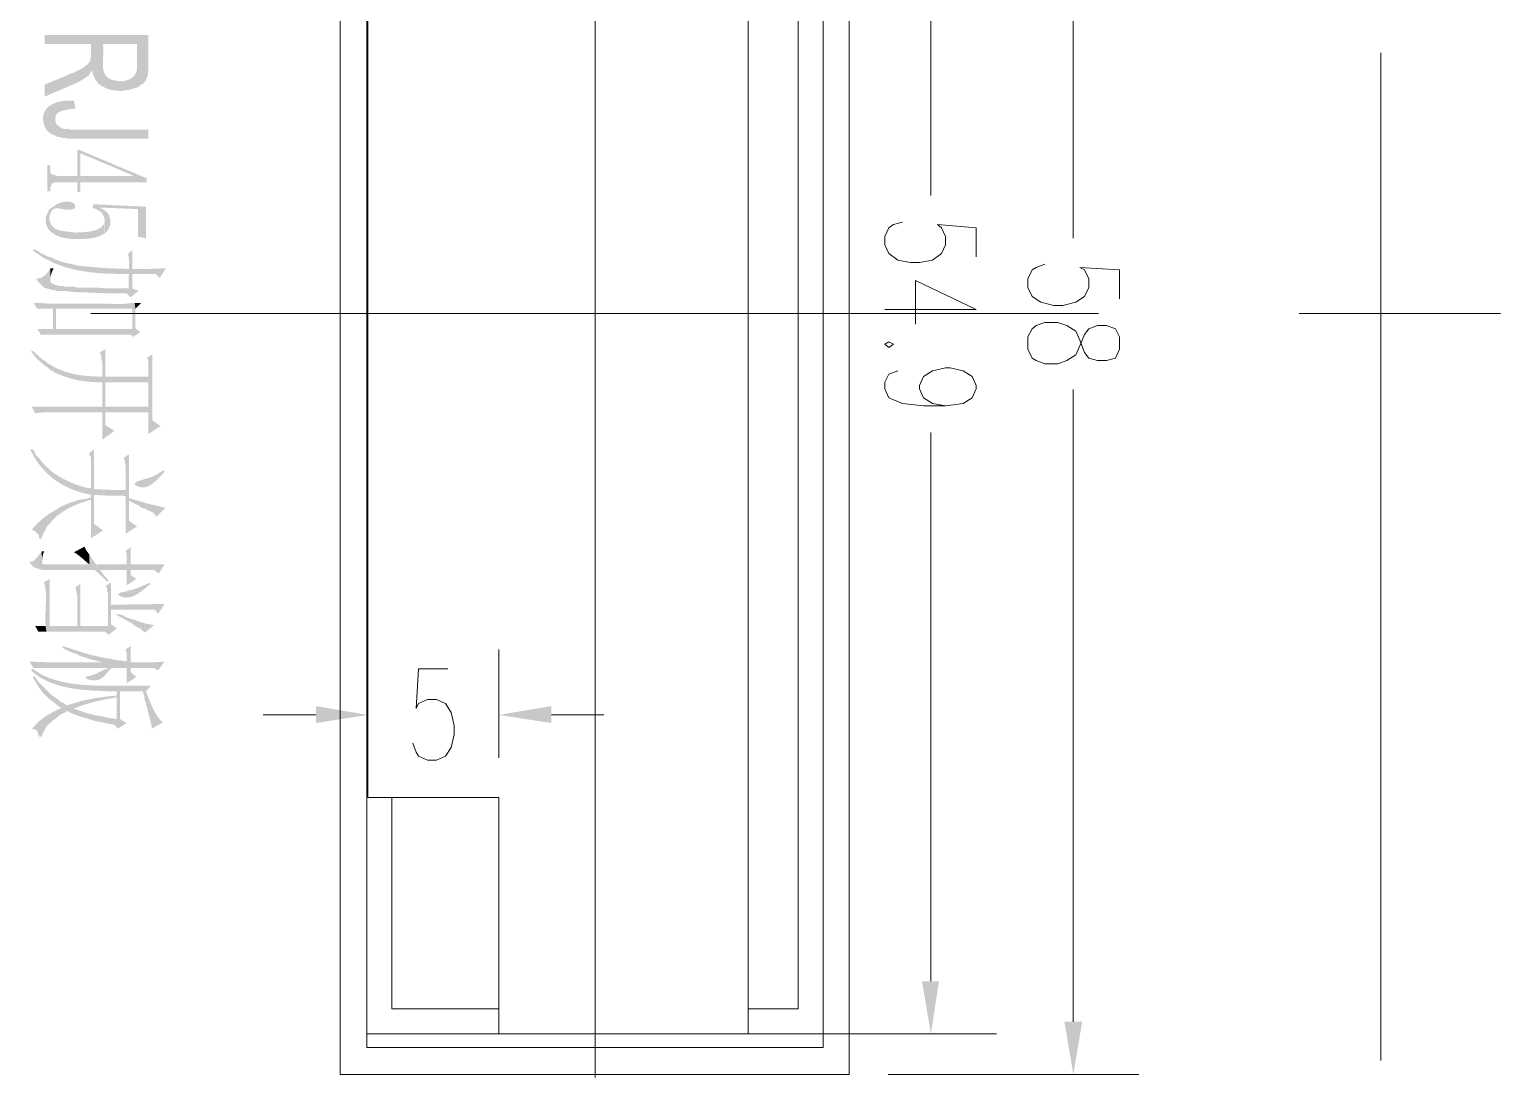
# Model space of a CAD drawing. Header units: millimetres. Extents: x 0 to 204, y 0 to 288.
# Drawn here: x 100.56 to 139.04, y 150.18 to 177.59 of the extents above; entities that cross this region are included whole.
import ezdxf

# ---------------------------------------------------------------- set-up
doc = ezdxf.new("R2010")
doc.units = ezdxf.units.MM

msp = doc.modelspace()

# ---------------------------------------------------------------- hatches: boundary and pattern name
h = msp.add_hatch(color=0)
h.dxf.hatch_style = 2
h.paths.add_polyline_path([(103.674333, 176.635833), (103.674333, 177.440167), (100.965, 177.440167), (100.965, 177.207333), (102.1715, 177.207333), (102.174282, 177.059704), (102.171665, 176.936135), (102.167841, 176.829434), (102.167002, 176.732406), (102.17334, 176.637859), (102.191046, 176.538599), (102.224313, 176.427433), (102.277333, 176.297167), (102.2985, 176.254833), (102.340833, 176.2125), (102.362, 176.170167), (102.404333, 176.149), (102.446667, 176.106667), (102.467833, 176.106667), (102.489, 177.207333), (103.378, 177.207333), (103.378, 176.614667), (103.4415, 176.106667), (103.483833, 176.149), (103.547333, 176.170167), (103.5685, 176.2125), (103.610833, 176.254833), (103.610833, 176.276), (103.640698, 176.338078), (103.662956, 176.419404), (103.675028, 176.503112), (103.674333, 176.572333)])
h = msp.add_hatch(color=0)
h.dxf.hatch_style = 2
h.paths.add_polyline_path([(103.4415, 176.106667), (103.378, 176.614667), (103.37275, 176.521), (103.346316, 176.440935), (103.301726, 176.374247), (103.242004, 176.320715), (103.170178, 176.280113), (103.089273, 176.252221), (103.002316, 176.236813), (102.912333, 176.233667), (102.806209, 176.248241), (102.718731, 176.272422), (102.648178, 176.305474), (102.592832, 176.34666), (102.550974, 176.395245), (102.520884, 176.450491), (102.500843, 176.511662), (102.489132, 176.578022), (102.484032, 176.648834), (102.483822, 176.723363), (102.486784, 176.800871), (102.491199, 176.880623), (102.495348, 176.961881), (102.49751, 177.04391), (102.495967, 177.125973), (102.489, 177.207333), (102.467833, 176.106667), (102.573435, 176.044159), (102.690348, 176.0093), (102.81242, 175.991374), (102.9335, 175.979667), (102.997, 175.979667), (103.081667, 176.000833), (103.145167, 176.000833), (103.208667, 176.022), (103.293333, 176.043167), (103.356833, 176.064333), (103.378, 176.064333)])
h = msp.add_hatch(color=0)
h.dxf.hatch_style = 2
h.paths.add_polyline_path([(102.192667, 176.508833), (102.1715, 176.911), (102.168143, 176.828615), (102.141999, 176.74881), (102.093564, 176.681309), (102.023333, 176.635833), (101.981, 176.5935), (101.811667, 176.508833), (101.748167, 176.4665), (101.684667, 176.445333), (101.6, 176.424167), (101.5365, 176.381833), (100.965, 176.149), (100.965, 175.8315), (101.705833, 176.149), (101.727, 176.149), (101.7905, 176.191333), (101.854, 176.2125), (101.9175, 176.254833), (101.959833, 176.276), (102.023333, 176.318333), (102.065667, 176.360667), (102.086833, 176.360667), (102.129167, 176.403), (102.150333, 176.445333)])
h = msp.add_hatch(color=0)
h.dxf.hatch_style = 2
h.paths.add_polyline_path([(101.769333, 175.514), (101.727, 175.725667), (101.619786, 175.728186), (101.506404, 175.723137), (101.391269, 175.708272), (101.278796, 175.681349), (101.173401, 175.640122), (101.079498, 175.582345), (101.001504, 175.505775), (100.943833, 175.408167), (100.922115, 175.3185), (100.918648, 175.225025), (100.932702, 175.131873), (100.963545, 175.043174), (101.010444, 174.963057), (101.072669, 174.895652), (101.149487, 174.84509), (101.240167, 174.8155), (101.239921, 175.005907), (101.236148, 175.153489), (101.238585, 175.26493), (101.256968, 175.346916), (101.301031, 175.406131), (101.380512, 175.44926), (101.505145, 175.482988), (101.684667, 175.514)])
h = msp.add_hatch(color=0)
h.dxf.hatch_style = 2
h.paths.add_polyline_path([(103.674333, 174.730833), (103.674333, 174.963667), (101.6635, 174.963667), (101.578833, 174.984833), (101.473, 174.984833), (101.4095, 175.006), (101.346, 175.048333), (101.303667, 175.090667), (101.2825, 175.090667), (101.261333, 175.133), (101.240167, 175.1965), (101.240167, 175.238833), (101.240167, 174.8155), (101.303667, 174.773167), (101.367167, 174.773167), (101.430667, 174.752), (101.494167, 174.752), (101.578833, 174.730833), (101.832833, 174.730833)])
h = msp.add_hatch(color=0)
h.dxf.hatch_style = 2
h.paths.add_polyline_path([(103.632, 173.587833), (103.632, 173.693667), (101.875167, 174.4345), (101.811667, 174.4345), (101.811667, 173.757167), (101.303667, 173.757167), (101.219, 173.778333), (101.1555, 173.7995), (101.134333, 173.7995), (101.113167, 173.863), (101.113167, 174.032333), (101.0285, 174.032333), (101.0285, 173.355), (101.113167, 173.355), (101.113167, 173.460833), (101.134333, 173.524333), (101.1555, 173.566667), (101.176667, 173.566667), (101.219, 173.587833), (101.811667, 173.587833), (101.811667, 173.333833), (101.896333, 173.333833), (101.896333, 174.349833), (103.251, 173.778333), (103.251, 173.757167)])
h = msp.add_hatch(color=0)
h.dxf.hatch_style = 2
h.paths.add_polyline_path([(103.632, 173.587833), (103.251, 173.757167), (101.896333, 173.757167), (101.896333, 174.349833), (101.896333, 173.587833)])
h = msp.add_hatch(color=0)
h.dxf.hatch_style = 2
h.paths.add_polyline_path([(102.531333, 172.254333), (102.531333, 172.593), (102.505493, 172.490877), (102.439705, 172.414059), (102.344027, 172.358813), (102.228518, 172.321405), (102.103235, 172.298103), (101.978238, 172.285174), (101.863585, 172.278884), (101.769333, 172.2755), (101.611381, 172.294252), (101.469792, 172.311351), (101.346475, 172.335527), (101.243342, 172.375512), (101.162301, 172.440038), (101.105262, 172.537834), (101.074136, 172.677634), (101.070833, 172.868167), (101.042234, 172.790664), (101.018843, 172.741134), (101.001008, 172.709479), (100.989077, 172.685604), (100.983397, 172.659415), (100.984315, 172.620814), (100.992178, 172.559708), (101.007333, 172.466), (101.057224, 172.367509), (101.141345, 172.282644), (101.243127, 172.215373), (101.346, 172.169667), (101.45166, 172.138985), (101.592856, 172.117031), (101.757138, 172.104957), (101.932052, 172.103918), (102.105147, 172.115065), (102.263972, 172.139554), (102.396073, 172.178536), (102.489, 172.233167)])
h = msp.add_hatch(color=0)
h.dxf.hatch_style = 2
h.paths.add_polyline_path([(101.769333, 172.952833), (101.748167, 173.016333), (101.705833, 173.058667), (101.684667, 173.058667), (101.621167, 173.079833), (101.451833, 173.079833), (101.261333, 173.016333), (101.219, 172.974), (101.1555, 172.931667), (101.113167, 172.9105), (101.070833, 172.868167), (101.092, 172.614167), (101.099466, 172.705788), (101.114537, 172.777222), (101.136542, 172.830708), (101.16481, 172.868481), (101.198669, 172.892779), (101.237448, 172.905839), (101.280477, 172.909898), (101.327082, 172.907193), (101.376594, 172.899961), (101.428341, 172.890439), (101.481652, 172.880865), (101.535855, 172.873475), (101.590279, 172.870506), (101.644254, 172.874196), (101.697106, 172.886782), (101.748167, 172.9105)])
h = msp.add_hatch(color=0)
h.dxf.hatch_style = 2
h.paths.add_polyline_path([(103.610833, 172.127333), (103.610833, 172.952833), (102.235, 173.016333), (102.213833, 172.9105), (102.256167, 172.9105), (102.340833, 172.868167), (102.383167, 172.931667), (103.399167, 172.889333), (103.399167, 172.169667)])
h = msp.add_hatch(color=0)
h.dxf.hatch_style = 2
h.paths.add_polyline_path([(102.6795, 172.5295), (102.676201, 172.614136), (102.66336, 172.683372), (102.640929, 172.739999), (102.608856, 172.786807), (102.567093, 172.826588), (102.515591, 172.862131), (102.454298, 172.896227), (102.383167, 172.931667), (102.340833, 172.868167), (102.418414, 172.828797), (102.474183, 172.767592), (102.511366, 172.690131), (102.533185, 172.601996), (102.542868, 172.508767), (102.543636, 172.416027), (102.538717, 172.329355), (102.531333, 172.254333), (102.589558, 172.311301), (102.625657, 172.356859), (102.651636, 172.409363), (102.6795, 172.487167)])
h = msp.add_hatch(color=0)
h.dxf.hatch_style = 2
h.paths.add_polyline_path([(103.166333, 171.196), (103.166333, 171.323), (102.507918, 171.348929), (101.854, 171.407667), (101.71053, 171.442922), (101.566398, 171.473019), (101.423192, 171.507481), (101.2825, 171.555833), (101.219, 171.577), (101.1555, 171.619333), (101.070833, 171.6405), (101.007333, 171.661667), (100.943833, 171.704), (100.880333, 171.725167), (100.753333, 171.809833), (100.689833, 171.831), (100.6475, 171.809833), (100.918072, 171.625524), (101.202414, 171.481006), (101.498456, 171.371752), (101.804126, 171.293234), (102.117353, 171.240927), (102.436067, 171.210304), (102.758195, 171.196837), (103.081667, 171.196)])
h = msp.add_hatch(color=0)
h.dxf.hatch_style = 2
h.paths.add_polyline_path([(103.420333, 170.7515), (103.251, 170.815), (103.251, 171.809833), (103.145167, 171.725167), (103.164477, 171.592565), (103.170666, 171.451819), (103.168669, 171.305533), (103.163423, 171.156313), (103.159863, 171.006761), (103.162927, 170.859483), (103.177549, 170.717083), (103.208667, 170.582167)])
h = msp.add_hatch(color=0)
h.dxf.hatch_style = 2
h.paths.add_polyline_path([(103.208667, 170.582167), (103.166333, 170.815), (102.948416, 170.814587), (102.742471, 170.814339), (102.53679, 170.819713), (102.319667, 170.836167), (101.7905, 170.836167), (101.748167, 170.857333), (101.494167, 170.857333), (101.451833, 170.8785), (101.346, 170.8785), (101.231512, 170.909651), (101.160742, 170.938858), (101.124029, 170.970959), (101.111711, 171.010792), (101.114128, 171.063192), (101.121617, 171.132996), (101.124517, 171.225042), (101.113167, 171.344167), (101.04717, 171.243278), (100.966455, 171.154328), (100.869138, 171.091506), (100.753333, 171.069), (100.753333, 171.047833), (100.7745, 171.0055), (100.943833, 170.836167), (101.007333, 170.815), (101.092, 170.793833), (101.113167, 170.793833), (101.134333, 170.772667), (101.219, 170.772667), (101.261333, 170.7515), (101.473, 170.7515), (101.605077, 170.731342), (101.777403, 170.717766), (101.950986, 170.710473), (102.086833, 170.709167), (102.345447, 170.696731), (102.593378, 170.689058), (102.842037, 170.686148), (103.102833, 170.688)])
h = msp.add_hatch(color=0)
h.dxf.hatch_style = 2
h.paths.add_polyline_path([(101.197833, 171.344167), (101.113167, 171.344167), (101.113167, 171.047833), (101.113167, 171.1325), (101.134333, 171.196), (101.1555, 171.2595)])
h = msp.add_hatch(color=0)
h.dxf.hatch_style = 2
h.paths.add_polyline_path([(104.14, 171.344167), (103.915617, 171.335005), (103.699866, 171.325646), (103.481932, 171.320255), (103.251, 171.323), (103.251, 171.196), (103.864833, 171.196), (103.970667, 171.090167)])
h = msp.add_hatch(color=0)
h.dxf.hatch_style = 2
h.paths.add_polyline_path([(101.176667, 170.412833), (101.046938, 170.41882), (100.930736, 170.428973), (100.8105, 170.436348), (100.668667, 170.434), (100.7745, 170.285833), (101.176667, 170.285833), (101.176667, 169.756667)])
h = msp.add_hatch(color=0)
h.dxf.hatch_style = 2
h.paths.add_polyline_path([(103.462667, 169.672), (103.335667, 169.777833), (103.335667, 170.285833), (103.3145, 170.434), (103.251, 170.434), (103.251, 169.756667), (101.261333, 169.756667), (101.261333, 170.412833), (101.176667, 170.412833), (101.176667, 169.756667), (100.7745, 169.756667), (100.859167, 169.6085), (101.240167, 169.6085), (103.208667, 169.6085), (103.272167, 169.545)])
h = msp.add_hatch(color=0)
h.dxf.hatch_style = 2
h.paths.add_polyline_path([(103.251, 170.434), (103.150938, 170.419706), (103.034769, 170.412188), (102.907455, 170.409722), (102.773956, 170.410584), (102.639234, 170.41305), (102.508248, 170.415396), (102.385961, 170.415899), (102.277333, 170.412833), (101.261333, 170.412833), (101.261333, 170.285833), (103.251, 170.285833), (103.251, 169.756667)])
h = msp.add_hatch(color=0)
h.dxf.hatch_style = 2
h.paths.add_polyline_path([(103.483833, 170.434), (103.3145, 170.434), (103.335667, 170.285833)])
h = msp.add_hatch(color=0)
h.dxf.hatch_style = 2
h.paths.add_polyline_path([(102.467833, 168.359667), (102.467833, 168.507833), (102.188375, 168.516463), (101.933177, 168.539302), (101.697524, 168.580108), (101.476704, 168.642639), (101.266005, 168.730652), (101.060713, 168.847906), (100.856116, 168.998158), (100.6475, 169.185167), (100.605167, 169.164), (100.752143, 168.983157), (100.922667, 168.825333), (100.965, 168.783), (101.0285, 168.761833), (101.113167, 168.677167), (101.176667, 168.656), (101.219, 168.613667), (101.2825, 168.5925), (101.324833, 168.571333), (101.585663, 168.47605), (101.832701, 168.41179), (102.085097, 168.374384), (102.362, 168.359667)])
h = msp.add_hatch(color=0)
h.dxf.hatch_style = 2
h.paths.add_polyline_path([(102.785333, 167.089667), (102.5525, 167.237833), (102.5525, 169.2275), (102.404333, 169.142833), (102.4255, 169.1005), (102.446667, 169.058167), (102.446667, 168.952333), (102.467833, 168.888833), (102.467833, 166.856833)])
h = msp.add_hatch(color=0)
h.dxf.hatch_style = 2
h.paths.add_polyline_path([(103.991833, 167.216667), (103.780167, 167.364833), (103.780167, 169.1005), (103.632, 168.994667), (103.653167, 168.9735), (103.674333, 168.91), (103.674333, 167.005)])
h = msp.add_hatch(color=0)
h.dxf.hatch_style = 2
h.paths.add_polyline_path([(103.674333, 168.507833), (102.5525, 168.507833), (102.5525, 168.359667), (103.674333, 168.359667), (103.674333, 167.724667)])
h = msp.add_hatch(color=0)
h.dxf.hatch_style = 2
h.paths.add_polyline_path([(103.674333, 167.5765), (103.674333, 168.507833), (103.674333, 167.724667), (102.5525, 167.724667), (102.5525, 168.507833), (102.5525, 167.5765)])
h = msp.add_hatch(color=0)
h.dxf.hatch_style = 2
h.paths.add_polyline_path([(102.467833, 167.5765), (102.467833, 167.724667), (100.626333, 167.724667), (100.711, 167.555333), (100.861515, 167.568215), (100.995162, 167.575574), (101.129604, 167.578104), (101.2825, 167.5765)])
h = msp.add_hatch(color=0)
h.dxf.hatch_style = 2
h.paths.add_polyline_path([(102.1715, 165.586833), (102.06644, 165.600906), (101.950209, 165.629167), (101.827149, 165.668937), (101.7016, 165.717537), (101.577903, 165.77229), (101.460399, 165.830515), (101.353429, 165.889533), (101.261333, 165.946667), (101.168134, 166.008844), (101.083269, 166.082663), (101.002769, 166.162567), (100.922667, 166.243), (100.880333, 166.285333), (100.838, 166.348833), (100.753333, 166.4335), (100.711, 166.497), (100.689833, 166.5605), (100.6475, 166.602833), (100.584, 166.602833), (100.70889, 166.368067), (100.858489, 166.157424), (101.030949, 165.971213), (101.224424, 165.809745), (101.437064, 165.673329), (101.667022, 165.562277), (101.91245, 165.476897), (102.1715, 165.4175), (102.1715, 165.354)])
h = msp.add_hatch(color=0)
h.dxf.hatch_style = 2
h.paths.add_polyline_path([(102.489, 164.486167), (102.256167, 164.6555), (102.256167, 166.602833), (102.129167, 166.518167), (102.129167, 166.475833), (102.150333, 166.4335), (102.1715, 166.391167), (102.1715, 164.2745)])
h = msp.add_hatch(color=0)
h.dxf.hatch_style = 2
h.paths.add_polyline_path([(103.378, 164.592), (103.166333, 164.740167), (103.166333, 166.475833), (103.039333, 166.391167), (103.039333, 166.348833), (103.0605, 166.3065), (103.0605, 166.243), (103.081667, 166.200667), (103.081667, 164.4015)])
h = msp.add_hatch(color=0)
h.dxf.hatch_style = 2
h.paths.add_polyline_path([(104.097667, 166.031333), (104.055333, 166.0525), (103.950062, 165.985296), (103.842608, 165.922854), (103.730392, 165.872319), (103.610833, 165.840833), (103.483833, 165.7985), (103.399167, 165.777333), (103.335667, 165.735), (103.3145, 165.713833), (103.3145, 165.692667), (103.335667, 165.6715), (103.443336, 165.620351), (103.545151, 165.608711), (103.641508, 165.629425), (103.732806, 165.675336), (103.819441, 165.739289), (103.901809, 165.814127), (103.980307, 165.892694), (104.055333, 165.967833)])
h = msp.add_hatch(color=0)
h.dxf.hatch_style = 2
h.paths.add_polyline_path([(102.1715, 165.2905), (102.1715, 165.586833), (102.1715, 165.354), (102.081939, 165.321241), (101.984969, 165.307036), (101.875431, 165.289855), (101.748167, 165.248167), (101.711675, 165.239779), (101.657778, 165.221874), (101.592455, 165.197007), (101.521683, 165.167733), (101.451441, 165.136608), (101.387705, 165.106185), (101.336454, 165.079019), (101.303667, 165.057667), (101.10303, 164.935165), (100.935764, 164.816102), (100.783115, 164.680239), (100.626333, 164.507333), (100.711, 164.465), (100.795667, 164.380333), (100.816833, 164.338), (100.816833, 164.2745), (100.880333, 164.2745), (100.880333, 164.295667), (100.9015, 164.359167), (100.922667, 164.4015), (100.965, 164.465), (100.986167, 164.507333), (101.007333, 164.570833), (101.07677, 164.64581), (101.137641, 164.717412), (101.202149, 164.789809), (101.2825, 164.867167), (101.483666, 165.005957), (101.67157, 165.111245), (101.871314, 165.195035), (102.108, 165.269333)])
h = msp.add_hatch(color=0)
h.dxf.hatch_style = 2
h.paths.add_polyline_path([(103.081667, 165.375167), (103.081667, 165.5445), (102.865866, 165.541854), (102.664154, 165.54741), (102.464824, 165.556803), (102.256167, 165.565667), (102.256167, 165.4175), (102.448816, 165.403924), (102.626054, 165.396995), (102.803557, 165.395027), (102.997, 165.396333)])
h = msp.add_hatch(color=0)
h.dxf.hatch_style = 2
h.paths.add_polyline_path([(104.118833, 165.078833), (103.639937, 165.191414), (103.166333, 165.332833), (103.166333, 165.269333), (103.232793, 165.226735), (103.302197, 165.194192), (103.37246, 165.162177), (103.4415, 165.121167), (103.505, 165.078833), (103.589667, 165.057667), (103.653167, 165.015333), (103.716667, 164.994167), (103.801333, 164.951833), (103.886, 164.846)])
h = msp.add_hatch(color=0)
h.dxf.hatch_style = 2
h.paths.add_polyline_path([(102.637167, 163.173833), (102.505057, 163.325555), (102.376155, 163.49808), (102.250759, 163.677815), (102.129167, 163.851167), (102.129167, 163.597167), (100.943833, 163.597167), (100.9015, 163.618333), (100.9015, 163.660667), (100.880333, 163.935833), (100.817726, 163.852258), (100.748306, 163.760679), (100.665525, 163.687886), (100.562833, 163.660667), (100.584, 163.6395), (100.626333, 163.576), (100.668667, 163.533667), (100.711, 163.5125), (100.9015, 163.449), (102.277333, 163.449), (102.594833, 163.152667)])
h = msp.add_hatch(color=0)
h.dxf.hatch_style = 2
h.paths.add_polyline_path([(100.943833, 163.935833), (100.880333, 163.935833), (100.9015, 163.660667), (100.9015, 163.787667), (100.922667, 163.872333)])
h = msp.add_hatch(color=0)
h.dxf.hatch_style = 2
h.paths.add_polyline_path([(102.129167, 163.851167), (102.095631, 163.90453), (102.067783, 163.940728), (102.038878, 163.985062), (102.002167, 164.062833), (101.727, 163.914667), (101.765869, 163.894629), (101.814842, 163.861188), (101.870495, 163.818238), (101.929406, 163.769675), (101.988152, 163.719392), (102.043309, 163.671283), (102.091455, 163.629243), (102.129167, 163.597167)])
h = msp.add_hatch(color=0)
h.dxf.hatch_style = 2
h.paths.add_polyline_path([(103.356833, 163.216167), (103.208667, 163.322), (103.208667, 164.041667), (103.081667, 163.957), (103.102833, 163.872333), (103.102833, 163.046833)])
h = msp.add_hatch(color=0)
h.dxf.hatch_style = 2
h.paths.add_polyline_path([(103.102833, 163.449), (103.102833, 163.597167), (102.319667, 163.597167), (102.404333, 163.449)])
h = msp.add_hatch(color=0)
h.dxf.hatch_style = 2
h.paths.add_polyline_path([(104.097667, 163.597167), (103.208667, 163.597167), (103.208667, 163.449), (103.8225, 163.449), (103.9495, 163.364333)])
h = msp.add_hatch(color=0)
h.dxf.hatch_style = 2
h.paths.add_polyline_path([(101.854, 161.840333), (101.811667, 161.9885), (101.092, 161.9885), (101.092, 163.216167), (100.943833, 163.1315), (100.978525, 162.994123), (100.993691, 162.840855), (100.995272, 162.67621), (100.989209, 162.504702), (100.981443, 162.330846), (100.977915, 162.159156), (100.984565, 161.994147), (101.007333, 161.840333), (101.748167, 161.840333)])
h = msp.add_hatch(color=0)
h.dxf.hatch_style = 2
h.paths.add_polyline_path([(102.637167, 161.755667), (102.616, 161.9885), (101.896333, 161.9885), (101.896333, 163.089167), (101.769333, 163.0045), (101.769333, 162.962167), (101.7905, 162.919833), (101.7905, 162.8775), (101.811667, 162.814), (101.811667, 161.9885), (101.854, 161.840333), (102.531333, 161.840333)])
h = msp.add_hatch(color=0)
h.dxf.hatch_style = 2
h.paths.add_polyline_path([(102.848833, 161.925), (102.700667, 162.030833), (102.700667, 163.1315), (102.573667, 163.046833), (102.573667, 163.0045), (102.594833, 162.962167), (102.594833, 162.898667), (102.616, 162.856333), (102.616, 161.9885), (102.637167, 161.755667)])
h = msp.add_hatch(color=0)
h.dxf.hatch_style = 2
h.paths.add_polyline_path([(103.737833, 163.089167), (103.6955, 163.110333), (103.674333, 163.110333), (103.610833, 163.068), (103.526167, 163.046833), (103.462667, 163.0045), (103.208667, 162.919833), (103.145167, 162.919833), (103.124, 162.898667), (103.018167, 162.8775), (102.9335, 162.856333), (102.891167, 162.814), (102.891167, 162.792833), (102.996748, 162.744642), (103.100617, 162.729697), (103.202155, 162.742418), (103.300742, 162.777223), (103.395756, 162.828531), (103.486578, 162.890762), (103.572589, 162.958334), (103.653167, 163.025667)])
h = msp.add_hatch(color=0)
h.dxf.hatch_style = 2
h.paths.add_polyline_path([(104.097667, 162.56), (103.398505, 162.555105), (102.700667, 162.538833), (102.700667, 162.411833), (103.843667, 162.411833), (103.928333, 162.306)])
h = msp.add_hatch(color=0)
h.dxf.hatch_style = 2
h.paths.add_polyline_path([(103.8225, 162.009667), (103.575511, 162.055836), (103.335667, 162.136667), (103.081667, 162.221333), (103.018167, 162.263667), (102.9335, 162.284833), (102.87, 162.306), (102.827667, 162.284833), (103.040656, 162.166697), (103.251, 162.052), (103.293333, 162.009667), (103.335667, 161.9885), (103.399167, 161.946167), (103.462667, 161.925), (103.547333, 161.840333), (103.589667, 161.819167)])
h = msp.add_hatch(color=0)
h.dxf.hatch_style = 2
h.paths.add_polyline_path([(101.007333, 161.840333), (100.986167, 161.9885), (100.711, 161.9885), (100.795667, 161.840333), (100.965, 161.840333)])
h = msp.add_hatch(color=0)
h.dxf.hatch_style = 2
h.paths.add_polyline_path([(102.489, 161.163), (102.22564, 161.216942), (101.965919, 161.290529), (101.708446, 161.374435), (101.451833, 161.459333), (101.4095, 161.417), (101.451833, 161.417), (101.494167, 161.374667), (101.557667, 161.3535), (101.621167, 161.311167), (101.811667, 161.247667), (101.875167, 161.205333), (102.170309, 161.116566), (102.467833, 161.036)])
h = msp.add_hatch(color=0)
h.dxf.hatch_style = 2
h.paths.add_polyline_path([(103.356833, 160.655), (103.208667, 160.782), (103.208667, 161.459333), (103.081667, 161.374667), (103.102833, 161.29), (103.102833, 160.485667)])
h = msp.add_hatch(color=0)
h.dxf.hatch_style = 2
h.paths.add_polyline_path([(102.637167, 161.141833), (102.5525, 161.141833), (102.489, 161.163), (102.467833, 161.036), (101.989152, 161.03648), (101.513349, 161.034809), (101.038538, 161.039026), (100.562833, 161.057167), (100.668667, 160.887833), (102.616, 160.887833)])
h = msp.add_hatch(color=0)
h.dxf.hatch_style = 2
h.paths.add_polyline_path([(103.102833, 159.4485), (102.9335, 159.554333), (102.9335, 160.274), (102.87, 160.422167), (102.591956, 160.424467), (102.301873, 160.429856), (102.005805, 160.444398), (101.709802, 160.474157), (101.419918, 160.525199), (101.142205, 160.603588), (100.882715, 160.715389), (100.6475, 160.866667), (100.605167, 160.824333), (100.830497, 160.646891), (101.087204, 160.514457), (101.367477, 160.420048), (101.6635, 160.356682), (101.967461, 160.317377), (102.271546, 160.29515), (102.567941, 160.283019), (102.848833, 160.274), (102.848833, 159.554333), (102.87, 159.300333)])
h = msp.add_hatch(color=0)
h.dxf.hatch_style = 2
h.paths.add_polyline_path([(103.102833, 160.887833), (103.102833, 161.057167), (102.986367, 161.079722), (102.869074, 161.093944), (102.752244, 161.110943), (102.637167, 161.141833), (102.616, 160.887833), (102.594833, 160.866667), (102.510167, 160.8455), (102.446667, 160.803167), (102.383167, 160.782), (102.319667, 160.739667), (102.192667, 160.697333), (102.150333, 160.676167), (102.086833, 160.676167), (102.0445, 160.655), (102.023333, 160.633833), (102.104097, 160.586688), (102.20669, 160.566761), (102.312854, 160.569788), (102.404333, 160.5915), (102.507868, 160.661863), (102.583059, 160.747207), (102.648263, 160.828782), (102.721833, 160.887833)])
h = msp.add_hatch(color=0)
h.dxf.hatch_style = 2
h.paths.add_polyline_path([(104.097667, 161.057167), (103.872093, 161.03982), (103.654622, 161.035074), (103.436423, 161.036083), (103.208667, 161.036), (103.208667, 160.887833), (103.8225, 160.887833), (103.928333, 160.824333)])
h = msp.add_hatch(color=0)
h.dxf.hatch_style = 2
h.paths.add_polyline_path([(102.87, 159.300333), (102.848833, 159.554333), (102.694383, 159.573053), (102.541388, 159.60434), (102.388657, 159.637082), (102.235, 159.660167), (102.1715, 159.681333), (102.086833, 159.7025), (101.769333, 159.808333), (101.727, 159.8295), (101.684667, 159.9565), (101.557667, 159.914167), (101.494167, 159.935333), (101.451833, 159.977667), (101.388333, 159.998833), (101.337831, 160.044325), (101.270858, 160.091305), (101.199123, 160.139674), (101.134333, 160.189333), (100.922667, 160.401), (100.838661, 160.481748), (100.788787, 160.544007), (100.747645, 160.603555), (100.689833, 160.676167), (100.6475, 160.655), (100.775558, 160.434734), (100.922667, 160.231667), (101.092, 160.062333), (101.134333, 160.041167), (101.205903, 159.991359), (101.26001, 159.936127), (101.320071, 159.88579), (101.4095, 159.850667), (101.430667, 159.7025), (101.494167, 159.723667), (101.557667, 159.766), (101.589842, 159.741507), (101.643557, 159.713861), (101.712138, 159.684734), (101.788913, 159.655801), (101.867208, 159.628737), (101.940353, 159.605216), (102.001675, 159.586912), (102.0445, 159.5755), (102.234719, 159.515555), (102.41452, 159.474297), (102.594519, 159.441307), (102.785333, 159.406167)])
h = msp.add_hatch(color=0)
h.dxf.hatch_style = 2
h.paths.add_polyline_path([(102.848833, 160.125833), (102.848833, 160.168167), (102.554815, 160.138666), (102.261194, 160.096994), (101.970351, 160.037992), (101.684667, 159.9565), (101.727, 159.8295), (101.985994, 159.924932), (102.238175, 159.99923), (102.49406, 160.057455), (102.764167, 160.104667)])
h = msp.add_hatch(color=0)
h.dxf.hatch_style = 2
h.paths.add_polyline_path([(103.737833, 160.422167), (102.87, 160.422167), (102.9335, 160.274), (103.526167, 160.274), (103.55025, 160.211174), (103.562663, 160.166678), (103.567311, 160.135032), (103.568103, 160.110752), (103.568944, 160.088358), (103.573742, 160.062366), (103.586403, 160.027297), (103.610833, 159.977667), (103.610833, 160.274)])
h = msp.add_hatch(color=0)
h.dxf.hatch_style = 2
h.paths.add_polyline_path([(104.055333, 159.469667), (103.984824, 159.529622), (103.916377, 159.616527), (103.851098, 159.722705), (103.790089, 159.84048), (103.734454, 159.962174), (103.685297, 160.08011), (103.643722, 160.186611), (103.610833, 160.274), (103.610833, 159.914167), (103.632, 159.871833), (103.653167, 159.808333), (103.653167, 159.766), (103.674333, 159.723667), (103.674333, 159.681333), (103.6955, 159.660167), (103.6955, 159.617833), (103.716667, 159.554333), (103.737833, 159.490833), (103.737833, 159.4485), (103.759, 159.385), (103.759, 159.300333)])
h = msp.add_hatch(color=0)
h.dxf.hatch_style = 2
h.paths.add_polyline_path([(101.430667, 159.7025), (101.4095, 159.850667), (101.194261, 159.747512), (100.981404, 159.62339), (100.786803, 159.475322), (100.626333, 159.300333), (100.720641, 159.277877), (100.765636, 159.237627), (100.788606, 159.175814), (100.816833, 159.088667), (100.880333, 159.088667), (100.899565, 159.151588), (100.945289, 159.239347), (100.995576, 159.325849), (101.0285, 159.385), (101.195584, 159.526288), (101.367167, 159.660167)])
h = msp.add_hatch(color=0)
h.dxf.hatch_style = 2
h.paths.add_polyline_path([(108.055833, 159.893), (108.055833, 159.4485), (109.4105, 159.660167)])
h = msp.add_hatch(color=0)
h.dxf.hatch_style = 2
h.paths.add_polyline_path([(114.215333, 159.893), (114.215333, 159.4485), (112.8395, 159.660167)])
h = msp.add_hatch(color=0)
h.dxf.hatch_style = 2
h.paths.add_polyline_path([(124.354167, 152.696333), (123.909667, 152.696333), (124.1425, 151.3205)])
h = msp.add_hatch(color=0)
h.dxf.hatch_style = 2
h.paths.add_polyline_path([(128.100667, 151.638), (127.635, 151.638), (127.867833, 150.262167)])

# ---------------------------------------------------------------- linework, layer by layer
at = {"color": 0, "lineweight": 0}
for points in [[(108.690833, 150.262167), (108.690833, 190.034333)], [(115.358333, 190.034333), (115.358333, 150.262167)], [(122.004667, 190.034333), (122.004667, 150.262167)], [(109.389333, 189.335833), (109.389333, 150.960667)], [(121.327333, 150.960667), (121.327333, 189.335833)], [(109.4105, 188.976), (119.358833, 188.976), (119.358833, 151.3205)], [(109.4105, 188.976), (109.4105, 157.501167), (112.8395, 157.501167)], [(127.867833, 188.6585), (127.867833, 172.127333)], [(120.671167, 151.976667), (120.671167, 188.319833)], [(124.1425, 187.600167), (124.1425, 173.249167)], [(135.911167, 176.9745), (135.911167, 150.622)], [(115.358333, 176.508833), (115.358333, 150.1775)], [(125.327833, 171.6405), (125.327833, 172.4025), (124.311833, 172.487167), (124.417667, 172.4025), (124.5235, 172.169667), (124.5235, 171.958), (124.417667, 171.725167), (124.184833, 171.555833), (123.846167, 171.492333), (123.613333, 171.492333), (123.274667, 171.555833), (123.041833, 171.725167), (122.936, 171.958), (122.936, 172.169667), (123.041833, 172.4025), (123.168833, 172.487167), (123.401667, 172.550667)], [(129.074333, 170.539833), (129.074333, 171.301833), (128.037167, 171.365333), (128.164167, 171.301833), (128.27, 171.069), (128.27, 170.836167), (128.164167, 170.603333), (127.931333, 170.455167), (127.592667, 170.3705), (127.359833, 170.3705), (127.021167, 170.455167), (126.788333, 170.603333), (126.6825, 170.836167), (126.6825, 171.069), (126.788333, 171.301833), (126.894167, 171.365333), (127.127, 171.45)], [(125.327833, 170.264667), (123.740333, 171.026667), (123.740333, 169.883667)], [(128.524, 170.158833), (102.1715, 170.158833)], [(122.004667, 170.158833), (108.690833, 170.158833)], [(125.327833, 170.264667), (122.936, 170.264667)], [(139.043833, 170.158833), (133.773333, 170.158833)], [(124.5235, 167.745833), (124.184833, 167.809333), (123.952, 167.9575), (123.846167, 168.190333), (123.846167, 168.275), (123.952, 168.507833), (124.184833, 168.656), (124.5235, 168.740667), (124.6505, 168.740667), (124.989167, 168.656), (125.222, 168.507833), (125.327833, 168.275), (125.327833, 168.190333), (125.222, 167.9575), (124.989167, 167.809333), (124.5235, 167.745833), (123.952, 167.745833), (123.401667, 167.809333), (123.041833, 167.9575), (122.936, 168.190333), (122.936, 168.359667), (123.041833, 168.571333), (123.274667, 168.656)], [(127.867833, 151.638), (127.867833, 168.169167)], [(124.1425, 152.696333), (124.1425, 167.047333)], [(109.4105, 158.538333), (109.4105, 161.374667)], [(112.8395, 158.538333), (112.8395, 161.374667)], [(111.506, 160.866667), (110.744, 160.866667), (110.6805, 159.8295), (110.744, 159.9565), (110.976833, 160.062333), (111.209667, 160.062333), (111.4425, 159.9565), (111.590667, 159.723667), (111.675333, 159.385), (111.675333, 159.152167), (111.590667, 158.8135), (111.4425, 158.580667), (111.209667, 158.474833), (110.976833, 158.474833), (110.744, 158.580667), (110.6805, 158.6865), (110.595833, 158.919333)], [(108.055833, 159.660167), (106.68, 159.660167)], [(114.215333, 159.660167), (115.591167, 159.660167)], [(110.0455, 157.501167), (110.0455, 151.976667)], [(112.8395, 157.501167), (112.8395, 151.3205)], [(110.0455, 151.976667), (112.8395, 151.976667)], [(119.358833, 151.976667), (120.671167, 151.976667)], [(109.389333, 151.3205), (113.0935, 151.3205)], [(112.8395, 151.3205), (119.358833, 151.3205)], [(112.987667, 151.3205), (114.554, 151.3205)], [(116.1415, 151.3205), (117.729, 151.3205)], [(119.3165, 151.3205), (121.327333, 151.3205)], [(120.396, 151.3205), (125.857, 151.3205)], [(109.389333, 150.960667), (121.327333, 150.960667)], [(122.004667, 150.262167), (108.690833, 150.262167)], [(123.020667, 150.262167), (129.582333, 150.262167)]]:
    msp.add_lwpolyline(points, dxfattribs=at)
for points in [[(129.074333, 169.545), (128.9685, 169.756667), (128.735667, 169.841333), (128.502833, 169.841333), (128.27, 169.756667), (128.164167, 169.6085), (128.037167, 169.312167), (127.931333, 169.079333), (127.6985, 168.931167), (127.465667, 168.8465), (127.127, 168.8465), (126.894167, 168.931167), (126.788333, 168.994667), (126.6825, 169.2275), (126.6825, 169.545), (126.788333, 169.756667), (126.894167, 169.841333), (127.127, 169.926), (127.465667, 169.926), (127.6985, 169.841333), (127.931333, 169.693167), (128.037167, 169.460333), (128.164167, 169.142833), (128.27, 168.994667), (128.502833, 168.931167), (128.735667, 168.931167), (128.9685, 168.994667), (129.074333, 169.2275)], [(123.168833, 169.3545), (123.041833, 169.418), (122.936, 169.3545), (123.041833, 169.269833)]]:
    msp.add_lwpolyline(points, close=True, dxfattribs=at)

doc.saveas('drawing.dxf')
